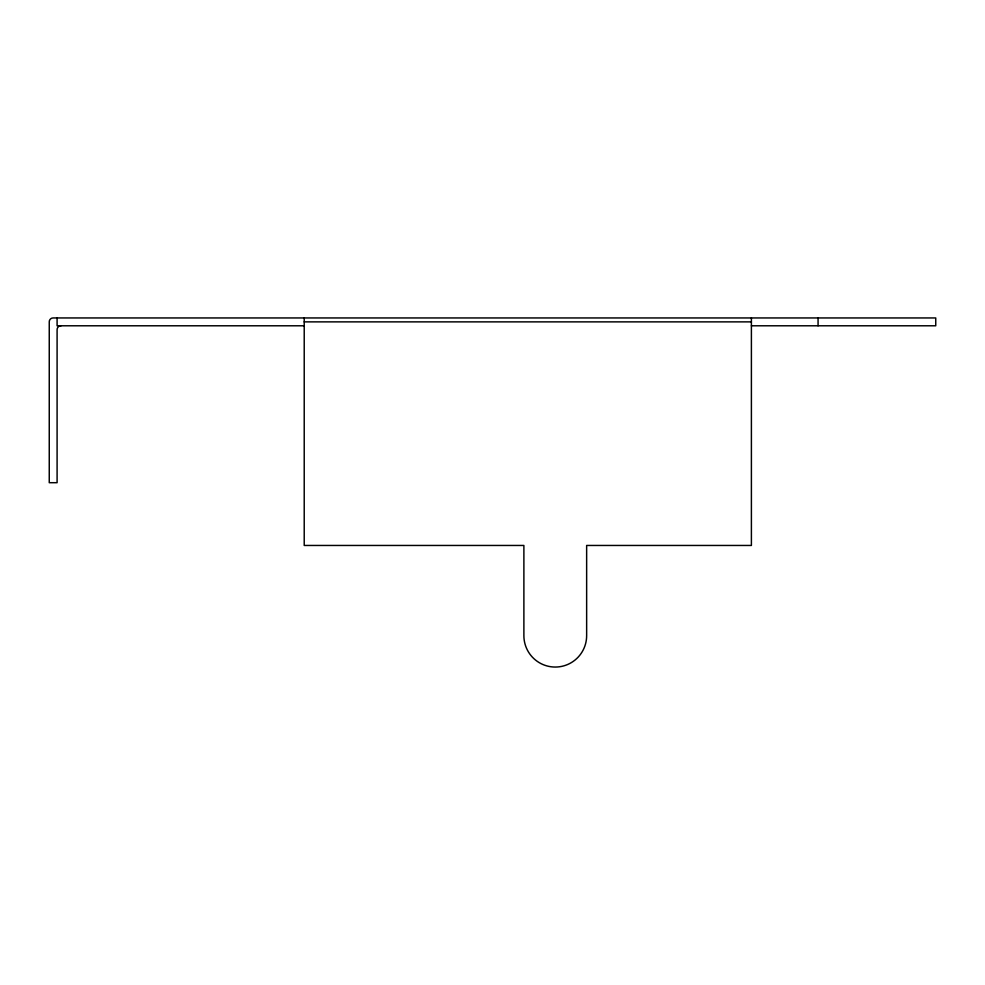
<?xml version="1.0" encoding="UTF-8"?>
<svg xmlns="http://www.w3.org/2000/svg" width="985" height="985" viewBox="0 0 985 985"><rect width="100%" height="100%" fill="white"/><g stroke="black" fill="none" stroke-linecap="round" stroke-linejoin="round"><path stroke-width="1.48" d="M304.217 321.873L751.395 321.873M304.217 325.789L57.093 325.789L57.093 317.946M751.395 325.789L935.75 325.789L935.75 317.946L53.178 317.946A3.854 3.854 0 0 0 49.25 321.873L49.25 482.699L57.093 482.699L57.093 329.716A3.854 3.854 0 0 1 61.021 325.789M818.067 317.946L818.067 325.789M751.395 317.946L751.395 545.456L586.641 545.456L586.641 635.67A31.385 31.385 0 0 1 555.257 667.054A31.385 31.385 0 0 1 523.885 635.67L523.885 545.456L304.217 545.456L304.217 317.946"/></g></svg>
